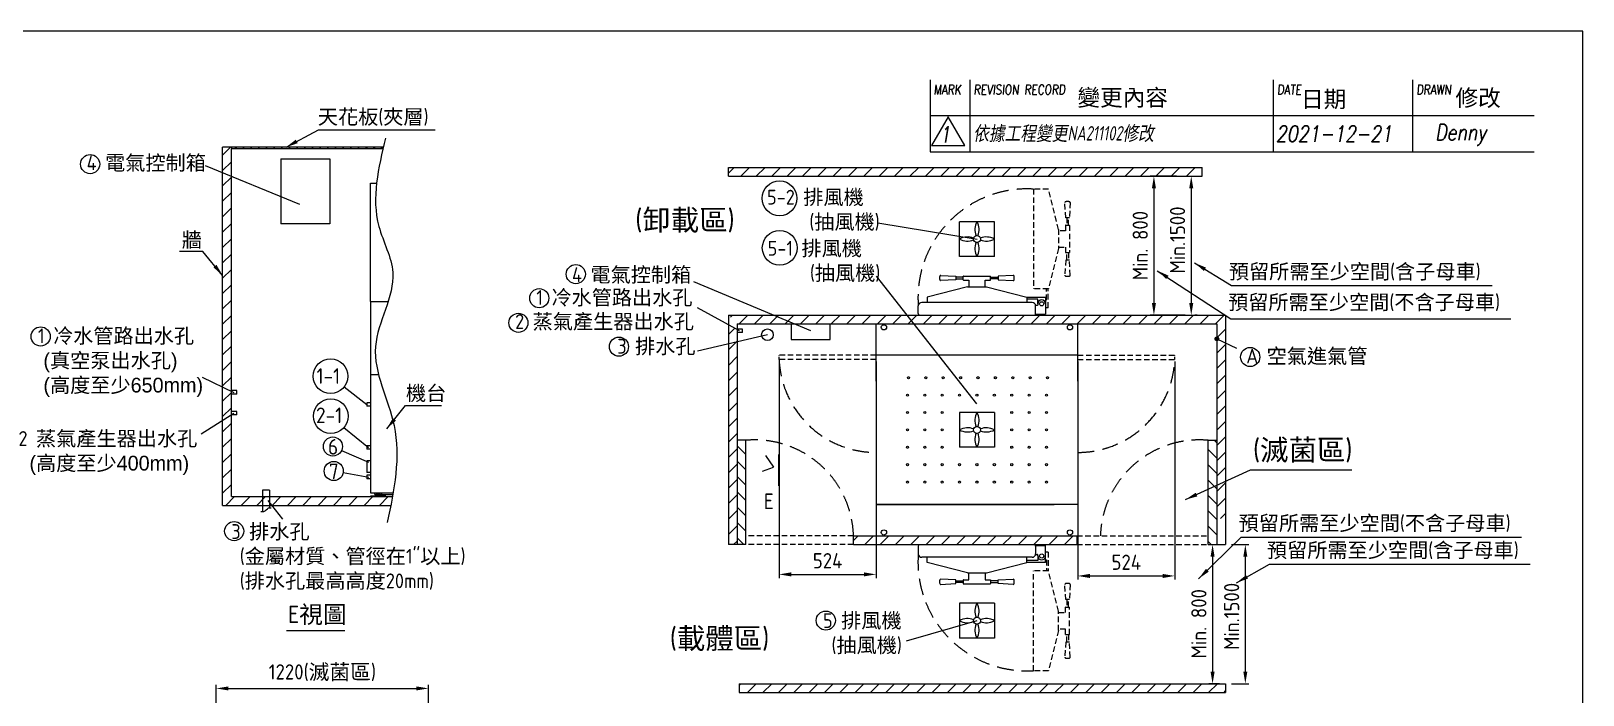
# Model space of a CAD drawing. Header units: millimetres. Extents: x -215875 to 13478, y -2277 to 9476.
# Drawn here: x 4552 to 13478, y 5657 to 9476 of the extents above; entities that cross this region are included whole.
import ezdxf

# ---------------------------------------------------------------- set-up
doc = ezdxf.new("R2010")
doc.units = ezdxf.units.MM
doc.header["$MEASUREMENT"] = 0
for name, pattern in [('CENTER2', [28.575, 19.05, -3.175, 3.175, -3.175]), ('HIDDEN', [9.525, 6.35, -3.175]), ('HIDDEN2', [4.7625, 3.175, -1.5875])]:
    doc.linetypes.add(name, pattern=pattern)
doc.layers.get('0').update_dxf_attribs({"lineweight": 25})
for name, color, linetype, lineweight in [('1', 1, 'Continuous', 9), ('D', 3, 'Continuous', 13), ('F', 7, 'Continuous', 15), ('H', 2, 'HIDDEN', 15), ('HIDDEN', 2, 'HIDDEN2', 9), ('S', 4, 'Continuous', 15), ('T', 4, 'Continuous', 15)]:
    doc.layers.add(name, color=color, linetype=linetype, lineweight=lineweight)
doc.styles.get("Standard").update_dxf_attribs({"font": 'KAIU.TTF'})
doc.styles.add('STU25', font='isocp2.shx')
doc.styles.add('Text', font='romans.shx', dxfattribs={"width": 0.8, "oblique": 10})
doc.dimstyles.new('STU25', dxfattribs={"dimscale": 35, "dimtxt": 2.5, "dimasz": 2, "dimexe": 0.6, "dimexo": 1, "dimgap": 1, "dimtad": 1, "dimdsep": 46, "dimtxsty": 'STU25', "dimcen": 2, "dimazin": 2, "dimtfac": 1, "dimtmove": 0, "dimatfit": 3, "dimfxl": 0, "dimtolj": 1, "dimtzin": 0, "dimarcsym": 0})
doc.dimstyles.new('STU25$7', dxfattribs={"dimscale": 35, "dimtxt": 2.5, "dimasz": 2, "dimexe": 1.25, "dimexo": 0.625, "dimgap": 1, "dimtad": 0, "dimdec": 4, "dimdsep": 46, "dimtxsty": 'STU25', "dimcen": 2.5, "dimazin": 2, "dimtfac": 1, "dimtdec": 4, "dimtmove": 0, "dimatfit": 3, "dimfxl": 0, "dimtolj": 1, "dimtzin": 0, "dimarcsym": 0})

# ---------------------------------------------------------------- blocks, each defined once
blk = doc.blocks.new('*D10')
at = {"layer": 'D', "color": 0, "lineweight": -2}
for p, q in [((5617.3, 5416.8), (5617.3, 5716)), ((6837.3, 5421.6), (6837.3, 5716)), ((5687.3, 5695), (6767.3, 5695))]:
    blk.add_line(p, q, dxfattribs=at)
at = {"layer": 'D', "color": 0}
for points in [[(5687.3, 5706.6), (5687.3, 5683.3), (5617.3, 5695)], [(6767.3, 5683.3), (6767.3, 5706.6), (6837.3, 5695)]]:
    blk.add_solid(points, dxfattribs=at)
at = {"layer": 'Defpoints', "color": 0}
for p in [(6837.3, 5695), (5617.3, 5381.8), (6837.3, 5386.6)]:
    blk.add_point(p, dxfattribs=at)
at = {"layer": 'D', "color": 0, "insert": (6227.3, 5785.1), "char_height": 87.5, "attachment_point": 5, "style": 'STU25'}
blk.add_mtext('\\A1;1220({\\f標楷體|b0|i0|c136|p65;滅菌區})', dxfattribs=at)
blk = doc.blocks.new('*D12')
at = {"layer": 'D', "color": 0, "lineweight": -2}
for p, q in [((11457.4, 6522), (11557, 6522)), ((11536, 6452), (11536, 5792)), ((11457.4, 5722), (11557, 5722))]:
    blk.add_line(p, q, dxfattribs=at)
at = {"layer": 'D', "color": 0}
for points in [[(11547.7, 6452), (11524.4, 6452), (11536, 6522)], [(11524.4, 5792), (11547.7, 5792), (11536, 5722)]]:
    blk.add_solid(points, dxfattribs=at)
at = {"layer": 'Defpoints', "color": 0}
for p in [(11422.4, 6522), (11422.4, 5722), (11536, 5722)]:
    blk.add_point(p, dxfattribs=at)
at = {"layer": 'D', "color": 0, "insert": (11457.3, 6109.2), "char_height": 87.5, "attachment_point": 5, "rotation": 90, "style": 'STU25'}
blk.add_mtext('\\A1;{\\Fisocp2.shx;Min.1500}', dxfattribs=at)
blk = doc.blocks.new('*D13')
at = {"layer": 'D', "color": 0, "lineweight": -2}
for p, q in [((11357.4, 6522), (11368.7, 6522)), ((11347.7, 6452), (11347.7, 5792)), ((11387.4, 5722), (11326.7, 5722))]:
    blk.add_line(p, q, dxfattribs=at)
at = {"layer": 'D', "color": 0}
for points in [[(11359.3, 6452), (11336, 6452), (11347.7, 6522)], [(11336, 5792), (11359.3, 5792), (11347.7, 5722)]]:
    blk.add_solid(points, dxfattribs=at)
at = {"layer": 'Defpoints', "color": 0}
for p in [(11322.4, 6522), (11347.7, 5722), (11422.4, 5722)]:
    blk.add_point(p, dxfattribs=at)
at = {"layer": 'D', "color": 0, "insert": (11268.9, 6066.9), "char_height": 87.5, "attachment_point": 5, "rotation": 90, "style": 'STU25'}
blk.add_mtext('\\A1;{\\Fisocp2.shx;Min. 800}', dxfattribs=at)
blk = doc.blocks.new('*D14')
at = {"layer": 'D', "color": 0, "lineweight": -2}
for p, q in [((11209.9, 8642), (11246, 8642)), ((11225, 8572), (11225, 7912)), ((11259.9, 7842), (11246, 7842))]:
    blk.add_line(p, q, dxfattribs=at)
at = {"layer": 'D', "color": 0}
for points in [[(11236.6, 8572), (11213.3, 8572), (11225, 8642)], [(11213.3, 7912), (11236.6, 7912), (11225, 7842)]]:
    blk.add_solid(points, dxfattribs=at)
at = {"layer": 'Defpoints', "color": 0}
for p in [(11174.9, 8642), (11224.9, 7842), (11225, 7842)]:
    blk.add_point(p, dxfattribs=at)
at = {"layer": 'D', "color": 0, "insert": (11146.2, 8274), "char_height": 87.5, "attachment_point": 5, "rotation": 90, "style": 'STU25'}
blk.add_mtext('\\A1;{\\Fisocp2.shx;Min.1500}', dxfattribs=at)
blk = doc.blocks.new('*D15')
at = {"layer": 'D', "color": 0, "lineweight": -2}
for p, q in [((11139.9, 8642), (10989.2, 8642)), ((11010.2, 8572), (11010.2, 7912)), ((11189.9, 7842), (10989.2, 7842))]:
    blk.add_line(p, q, dxfattribs=at)
at = {"layer": 'D', "color": 0}
for points in [[(11021.9, 8572), (10998.6, 8572), (11010.2, 8642)], [(10998.6, 7912), (11021.9, 7912), (11010.2, 7842)]]:
    blk.add_solid(points, dxfattribs=at)
at = {"layer": 'Defpoints', "color": 0}
for p in [(11174.9, 8642), (11010.2, 7842), (11224.9, 7842)]:
    blk.add_point(p, dxfattribs=at)
at = {"layer": 'D', "color": 0, "insert": (10931.5, 8242), "char_height": 87.5, "attachment_point": 5, "rotation": 90, "style": 'STU25'}
blk.add_mtext('\\A1;{\\Fisocp2.shx;Min. 800}', dxfattribs=at)
blk = doc.blocks.new('*D30')
at = {"layer": '1', "color": 0, "lineweight": -2}
for p, q in [((8854.4, 7576), (8854.4, 6329.8)), ((9412.4, 7576), (9412.4, 6329.8)), ((8924.4, 6350.8), (9342.4, 6350.8))]:
    blk.add_line(p, q, dxfattribs=at)
at = {"layer": '1', "color": 0}
for points in [[(8924.4, 6362.5), (8924.4, 6339.2), (8854.4, 6350.8)], [(9342.4, 6339.2), (9342.4, 6362.5), (9412.4, 6350.8)]]:
    blk.add_solid(points, dxfattribs=at)
at = {"layer": 'Defpoints', "color": 0}
for p in [(8854.4, 7611), (9412.4, 7611), (9412.4, 6350.8)]:
    blk.add_point(p, dxfattribs=at)
at = {"layer": '1', "color": 0, "insert": (9133.4, 6429.6), "char_height": 87.5, "attachment_point": 5, "style": 'STU25'}
blk.add_mtext('\\A1;524', dxfattribs=at)
blk = doc.blocks.new('*D31')
at = {"layer": '1', "color": 0, "lineweight": -2}
for p, q in [((10572.4, 7576), (10572.4, 6320.9)), ((11130.4, 7576), (11130.4, 6320.9)), ((10642.4, 6341.9), (11060.4, 6341.9))]:
    blk.add_line(p, q, dxfattribs=at)
at = {"layer": '1', "color": 0}
for points in [[(10642.4, 6353.6), (10642.4, 6330.2), (10572.4, 6341.9)], [(11060.4, 6330.2), (11060.4, 6353.6), (11130.4, 6341.9)]]:
    blk.add_solid(points, dxfattribs=at)
at = {"layer": 'Defpoints', "color": 0}
for p in [(10572.4, 7611), (11130.4, 7611), (11130.4, 6341.9)]:
    blk.add_point(p, dxfattribs=at)
at = {"layer": '1', "color": 0, "insert": (10851.4, 6420.6), "char_height": 87.5, "attachment_point": 5, "style": 'STU25'}
blk.add_mtext('\\A1;524', dxfattribs=at)

msp = doc.modelspace()

# ---------------------------------------------------------------- hatches: boundary and pattern name
msp.add_hatch(color=256).paths.add_polyline_path([(11361.619, 7705.271, 1), (11383.14, 7705.271, 1)])
at = {"layer": 'H', "ltscale": 5}
h = msp.add_hatch(dxfattribs=at)
h.set_pattern_fill('ANSI31', color=256, scale=500, style=0)
h.set_pattern_definition([(45, (223710.976, 22907.06), (-44.194174, 44.194174), [])])
h.paths.add_polyline_path([(5703.833, 6797.892), (5703.833, 8797.892), (5703.833, 8807.892), (5653.833, 8807.892), (5653.833, 6747.892), (6622.109, 6747.892), (6632.061, 6797.892)])
at = {"layer": 'H'}
h = msp.add_hatch(dxfattribs=at)
h.set_pattern_fill('ANSI31', color=256, scale=250, angle=90, style=0)
h.set_pattern_definition([(135, (228965.633, 19177.36), (-22.097087, -22.097087), [])])
edge = h.paths.add_edge_path()
edge.add_spline(control_points=[(6576.223, 8797.892), (6576.733, 8801.225), (6577.246, 8804.559), (6577.762, 8807.892)], knot_values=[84.74449418, 84.74449418, 84.74449418, 84.74449418, 94.74380875, 94.74380875, 94.74380875, 94.74380875], degree=3, periodic=0)
edge.add_line((6577.762, 8807.892), (5703.833, 8807.892))
edge.add_line((5703.833, 8807.892), (5703.833, 8797.892))
edge.add_line((5703.833, 8797.892), (6576.223, 8797.892))
at = {"layer": 'H', "ltscale": 5}
h = msp.add_hatch(dxfattribs=at)
h.set_pattern_fill('ANSI31', color=256, scale=500, style=0)
h.set_pattern_definition([(45, (-118.074, -16816.43), (-44.19417, 44.19417), [])])
h.paths.add_polyline_path([(8562.38, 8691.988), (8562.38, 8641.988), (11287.38, 8641.988), (11287.38, 8691.988)])
h = msp.add_hatch(dxfattribs=at)
h.set_pattern_fill('ANSI31', color=256, scale=500, style=0)
h.set_pattern_definition([(45, (-17198.864, 176.687), (-44.19417, 44.19417), [])])
h.paths.add_polyline_path([(8562.38, 7841.988), (11422.38, 7841.988), (11422.38, 7531.478), (11382.096, 7550.647, 0.11149643), (11383.14, 7555.271, 0.41421356), (11372.38, 7566.032), (11372.38, 7791.988), (8612.38, 7791.988)])
h.paths.add_polyline_path([(11372.38, 7273.072), (11372.38, 7544.51, 0.28935381), (11382.096, 7550.647), (11422.38, 7531.478), (11422.38, 6671.988), (11372.38, 6671.988), (11372.38, 6721.988)])
h.paths.add_polyline_path([(8562.38, 7841.988), (8562.38, 7786.852), (8612.38, 7759.382), (8612.38, 7761.703), (8612.38, 7791.988), (8922.823, 7791.988), (8944.228, 7791.988), (8824.993, 7841.988)])
h.paths.add_polyline_path([(8562.38, 7841.988), (8562.38, 7786.852), (8612.38, 7759.382), (8612.38, 7761.703), (8612.38, 7791.988), (8922.823, 7791.988), (8944.228, 7791.988), (8824.993, 7841.988)], flags=16)
h.paths.add_polyline_path([(8562.38, 6521.988), (8612.38, 6521.988), (8612.38, 7031.988), (8562.38, 7031.988)])
h.paths.add_polyline_path([(8612.38, 7331.988), (8612.38, 7688.152), (8562.38, 7676.434), (8562.38, 7331.988)])
h.paths.add_polyline_path([(8612.38, 7181.988), (8612.38, 7331.988), (8562.38, 7331.988), (8562.38, 7181.988)])
h.paths.add_polyline_path([(8612.38, 7031.988), (8612.38, 7121.988), (8612.38, 7181.988), (8562.38, 7181.988), (8562.38, 7031.988)])
h.paths.add_polyline_path([(8612.38, 7688.152), (8612.38, 7741.703), (8612.38, 7759.382), (8562.38, 7786.852), (8562.38, 7676.434)])
h = msp.add_hatch(dxfattribs=at)
h.set_pattern_fill('ANSI31', color=256, scale=500, angle=90, style=0)
h.set_pattern_definition([(135, (-180.574, -16996.43), (-44.19417, -44.19417), [])])
h.paths.add_polyline_path([(8612.38, 6571.988), (8612.38, 6521.988), (8662.38, 6521.988), (8662.38, 7121.988), (8612.38, 7121.988)])
h = msp.add_hatch(dxfattribs=at)
h.set_pattern_fill('ANSI31', color=256, scale=500, angle=90, style=0)
h.set_pattern_definition([(135, (-55.574, -16996.43), (-44.19417, -44.19417), [])])
h.paths.add_polyline_path([(11372.38, 7123.072), (11322.38, 7121.988), (11322.38, 6521.988), (11372.38, 6521.988), (11372.38, 6571.988)])
h = msp.add_hatch(dxfattribs=at)
h.set_pattern_fill('ANSI31', color=256, scale=500, style=0)
h.set_pattern_definition([(45, (-118.074, -16996.43), (-44.19417, 44.19417), [])])
h.paths.add_polyline_path([(9282.38, 6521.988), (9282.38, 6571.988), (10567.38, 6571.988), (10567.38, 6521.988)])
h = msp.add_hatch(dxfattribs=at)
h.set_pattern_fill('ANSI31', color=256, scale=500, style=0)
h.set_pattern_definition([(45, (-118.074, -16996.43), (-44.19417, 44.19417), [])])
edge = h.paths.add_edge_path()
edge.add_line((8624.88, 5721.988), (8624.88, 5671.988))
edge.add_line((8624.88, 5671.988), (11422.38, 5671.988))
edge.add_line((8624.88, 5721.988), (11422.38, 5721.988))
edge.add_line((11422.38, 5721.988), (11422.38, 5671.988))

# ---------------------------------------------------------------- linework, layer by layer
for p, q in [((5989.197, 8741.604), (5989.197, 8367.735)), ((6503.833, 7920.892), (6503.833, 8600.892)), ((6503.833, 8600.892), (6539.24, 8600.892)), ((9892.38, 8179.488), (9892.38, 8379.488)), ((10092.38, 8379.488), (9892.38, 8379.488)), ((10092.38, 8179.488), (10092.38, 8379.488)), ((10092.38, 8179.488), (9892.38, 8179.488)), ((9783.392, 8070.438), (9870.392, 8065.938)), ((9870.392, 8044.938), (9783.392, 8040.438)), ((9870.392, 8065.938), (9870.392, 8044.938)), ((9913.63, 8060.188), (9870.392, 8060.188)), ((9870.392, 8050.688), (9913.63, 8050.688)), ((9913.63, 8044.938), (9913.63, 8065.938)), ((9914.63, 8066.938), (10070.13, 8066.938)), ((9914.63, 8043.938), (9944.88, 8043.938)), ((9944.88, 8043.938), (9944.88, 8004.188)), ((10039.88, 8043.938), (10070.13, 8043.938)), ((10039.88, 8004.188), (10039.88, 8043.938)), ((10071.13, 8044.938), (10071.13, 8065.938)), ((10071.13, 8060.188), (10114.367, 8060.188)), ((10114.367, 8050.688), (10071.13, 8050.688)), ((10201.367, 8070.438), (10114.367, 8065.938)), ((10114.367, 8065.938), (10114.367, 8044.938)), ((10114.367, 8044.938), (10201.367, 8040.438)), ((9937.38, 8004.188), (9705.68, 7945.151)), ((9705.68, 7945.151), (9705.68, 7914.988)), ((9937.38, 8004.188), (10047.38, 8004.188)), ((10047.38, 8004.188), (10279.08, 7945.151)), ((10279.08, 7945.151), (10279.08, 7914.988)), ((6503.833, 7920.892), (6503.833, 7500.892)), ((6503.833, 7920.892), (6605.882, 7920.892)), ((9654.88, 7850.988), (9654.88, 7894.988)), ((10309.88, 7914.988), (9674.88, 7914.988)), ((10387.38, 7943.988), (10279.08, 7943.988)), ((10342.38, 7933.988), (10279.08, 7933.988)), ((10329.88, 7898.988), (10339.88, 7898.988)), ((10329.88, 7846.988), (10329.88, 7898.988)), ((10329.88, 7850.988), (10329.88, 7894.988)), ((10342.38, 7898.988), (10339.88, 7898.988)), ((10342.38, 7906.988), (10342.38, 7933.988)), ((10342.38, 7906.988), (10342.38, 7898.988)), ((10387.38, 7943.988), (10387.38, 7933.988)), ((10387.38, 7933.988), (10387.38, 7906.988)), ((10387.38, 7906.988), (10387.38, 7846.988)), ((9412.38, 7841.988), (10437.38, 7841.988)), ((9412.38, 7461.988), (9412.38, 7791.988)), ((10329.88, 7846.988), (10339.88, 7846.988)), ((10339.88, 7846.988), (10387.38, 7846.988)), ((10572.38, 7461.988), (10572.38, 7791.988)), ((10572.38, 7611.988), (9412.38, 7611.988)), ((6503.833, 7500.892), (6503.833, 6820.892)), ((6503.833, 7500.892), (6550.417, 7500.892)), ((6503.833, 7500.892), (6550.417, 7500.892)), ((9412.38, 7461.988), (9412.38, 6751.988)), ((10572.38, 7461.988), (10572.38, 6751.988)), ((6483.833, 7337.892), (6483.833, 7317.892)), ((6503.833, 7337.892), (6483.833, 7337.892)), ((6503.833, 7317.892), (6483.833, 7317.892)), ((9892.38, 7281.988), (9892.38, 7081.988)), ((10092.38, 7281.988), (9892.38, 7281.988)), ((10092.38, 7281.988), (10092.38, 7081.988)), ((6503.833, 7090.892), (6483.833, 7090.892)), ((6483.833, 7090.892), (6483.833, 7070.892)), ((6503.833, 7070.892), (6483.833, 7070.892)), ((10092.38, 7081.988), (9892.38, 7081.988)), ((6483.833, 7004.392), (6483.833, 6937.392)), ((6503.833, 7004.392), (6483.833, 7004.392)), ((6503.833, 6937.392), (6483.833, 6937.392)), ((6503.833, 6920.892), (6483.833, 6920.892)), ((6483.833, 6920.892), (6483.833, 6900.892)), ((6503.833, 6900.892), (6483.833, 6900.892)), ((6503.833, 6820.892), (6636.313, 6820.892)), ((6528.833, 6810.892), (6528.833, 6820.892)), ((6528.833, 6810.892), (6634.493, 6810.892)), ((6568.833, 6810.892), (6568.833, 6820.892)), ((9412.38, 6751.988), (10437.38, 6751.988)), ((9412.38, 6751.988), (9412.38, 6571.988)), ((10572.38, 6751.988), (9412.38, 6751.988)), ((10572.38, 6751.988), (10572.38, 6571.988)), ((9479.88, 6521.988), (10504.88, 6521.988)), ((10329.88, 6516.988), (10339.88, 6516.988)), ((10329.88, 6516.988), (10329.88, 6464.988)), ((10339.88, 6516.988), (10387.38, 6516.988)), ((10387.38, 6456.988), (10387.38, 6516.988)), ((9654.88, 6512.988), (9654.88, 6468.988)), ((10309.88, 6448.988), (9674.88, 6448.988)), ((9705.68, 6418.825), (9705.68, 6448.988)), ((10279.08, 6418.825), (10279.08, 6448.988)), ((10342.38, 6429.988), (10279.08, 6429.988)), ((10329.88, 6512.988), (10329.88, 6468.988)), ((10329.88, 6464.988), (10339.88, 6464.988)), ((10342.38, 6464.988), (10339.88, 6464.988)), ((10342.38, 6456.988), (10342.38, 6464.988)), ((10342.38, 6456.988), (10342.38, 6429.988)), ((10387.38, 6429.988), (10387.38, 6456.988)), ((10387.38, 6419.988), (10387.38, 6429.988)), ((9937.38, 6359.788), (9705.68, 6418.825)), ((9937.38, 6359.788), (10047.38, 6359.788)), ((9944.88, 6320.038), (9944.88, 6359.788)), ((10039.88, 6359.788), (10039.88, 6320.038)), ((10047.38, 6359.788), (10279.08, 6418.825)), ((10387.38, 6419.988), (10279.08, 6419.988)), ((9870.392, 6319.038), (9783.392, 6323.538)), ((9783.392, 6293.538), (9870.392, 6298.038)), ((9870.392, 6298.038), (9870.392, 6319.038)), ((9870.392, 6313.288), (9913.63, 6313.288)), ((9913.63, 6303.788), (9870.392, 6303.788)), ((9913.63, 6319.038), (9913.63, 6298.038)), ((9914.63, 6320.038), (9944.88, 6320.038)), ((9914.63, 6297.038), (10070.13, 6297.038)), ((10039.88, 6320.038), (10070.13, 6320.038)), ((10071.13, 6319.038), (10071.13, 6298.038)), ((10114.367, 6313.288), (10071.13, 6313.288)), ((10071.13, 6303.788), (10114.367, 6303.788)), ((10114.367, 6319.038), (10201.367, 6323.538)), ((10114.367, 6298.038), (10114.367, 6319.038)), ((10201.367, 6293.538), (10114.367, 6298.038)), ((9892.38, 6184.488), (9892.38, 5984.488)), ((10092.38, 6184.488), (9892.38, 6184.488)), ((10092.38, 6184.488), (10092.38, 5984.488)), ((10092.38, 5984.488), (9892.38, 5984.488))]:
    msp.add_line(p, q)
at = {"linetype": 'Continuous'}
for p, q in [((8644.755, 7761.703), (8612.38, 7761.703)), ((8644.755, 7741.703), (8612.38, 7741.703)), ((8644.755, 7741.703), (8644.755, 7761.703)), ((5736.208, 7407.892), (5703.833, 7407.892)), ((5736.208, 7387.892), (5703.833, 7387.892)), ((5736.208, 7387.892), (5736.208, 7407.892)), ((5736.208, 7287.892), (5703.833, 7287.892)), ((5736.208, 7267.892), (5703.833, 7267.892)), ((5736.208, 7267.892), (5736.208, 7287.892)), ((5923.833, 6835.01), (5883.833, 6835.01)), ((5883.833, 6835.01), (5883.833, 6711.753)), ((5923.833, 6835.01), (5923.833, 6733.586)), ((6593.333, 6800.892), (6504.333, 6800.892)), ((6504.333, 6800.892), (6504.333, 6797.892)), ((6504.333, 6797.892), (6593.333, 6797.892)), ((6562.112, 6810.892), (6535.553, 6810.892)), ((6535.553, 6810.892), (6535.553, 6800.892)), ((6542.193, 6810.892), (6542.193, 6800.892)), ((6555.472, 6810.892), (6555.472, 6800.892)), ((6562.112, 6800.892), (6562.112, 6810.892)), ((6593.333, 6797.892), (6593.333, 6800.892))]:
    msp.add_line(p, q, dxfattribs=at)
at = {"linetype": 'CENTER2'}
for p, q in [((6535.553, 6804.173), (6532.273, 6800.892)), ((6562.112, 6804.173), (6565.392, 6800.892))]:
    msp.add_line(p, q, dxfattribs=at)
at = {"linetype": 'Continuous'}
for points in [[(5989.197, 8741.604), (6269.403, 8741.604), (6269.403, 8367.735), (5989.197, 8367.735)], [(8922.823, 7791.988), (8922.823, 7702.39), (9147.531, 7702.39), (9147.531, 7791.988)]]:
    msp.add_lwpolyline(points, dxfattribs=at)
for centre, radius in [((9992.38, 8279.488), 20), ((9992.38, 8279.488), 20), ((9992.38, 8279.488), 20), ((9992.38, 8279.488), 20), ((10364.88, 7906.988), 12), ((10364.88, 7906.988), 12), ((9457.38, 7771.988), 15), ((10527.38, 7771.988), 15), ((8787.38, 7729.167), 33.5), ((11372.38, 7705.271), 10.761), ((9598.38, 7481.988), 6), ((9698.38, 7481.988), 6), ((9798.38, 7481.988), 6), ((9898.38, 7481.988), 6), ((9998.38, 7481.988), 6), ((10098.38, 7481.988), 6), ((10198.38, 7481.988), 6), ((10298.38, 7481.988), 6), ((10398.38, 7481.988), 6), ((9592.38, 7381.988), 6), ((9692.38, 7381.988), 6), ((9792.38, 7381.988), 6), ((9892.38, 7381.988), 6), ((9992.38, 7381.988), 6), ((10092.38, 7381.988), 6), ((10192.38, 7381.988), 6), ((10292.38, 7381.988), 6), ((10392.38, 7381.988), 6), ((9592.38, 7281.988), 6), ((9692.38, 7281.988), 6), ((9792.38, 7281.988), 6), ((10192.38, 7281.988), 6), ((10292.38, 7281.988), 6), ((10392.38, 7281.988), 6), ((9592.38, 7181.988), 6), ((9692.38, 7181.988), 6), ((9792.38, 7181.988), 6), ((9992.38, 7181.988), 20), ((9992.38, 7181.988), 20), ((9992.38, 7181.988), 20), ((9992.38, 7181.988), 20), ((10192.38, 7181.988), 6), ((10292.38, 7181.988), 6), ((10392.38, 7181.988), 6), ((9592.38, 7081.988), 6), ((9692.38, 7081.988), 6), ((9792.38, 7081.988), 6), ((10192.38, 7081.988), 6), ((10292.38, 7081.988), 6), ((10392.38, 7081.988), 6), ((9592.38, 6981.988), 6), ((9692.38, 6981.988), 6), ((9792.38, 6981.988), 6), ((9892.38, 6981.988), 6), ((9992.38, 6981.988), 6), ((10092.38, 6981.988), 6), ((10192.38, 6981.988), 6), ((10292.38, 6981.988), 6), ((10392.38, 6981.988), 6), ((9592.38, 6881.988), 6), ((9692.38, 6881.988), 6), ((9792.38, 6881.988), 6), ((9892.38, 6881.988), 6), ((9992.38, 6881.988), 6), ((10092.38, 6881.988), 6), ((10192.38, 6881.988), 6), ((10292.38, 6881.988), 6), ((10392.38, 6881.988), 6), ((9457.38, 6591.988), 15), ((10527.38, 6591.988), 15), ((10364.88, 6456.988), 12), ((10364.88, 6456.988), 12), ((9992.38, 6084.488), 20), ((9992.38, 6084.488), 20), ((9992.38, 6084.488), 20), ((9992.38, 6084.488), 20)]:
    msp.add_circle(centre, radius)
for centre, radius, start, end in [((10073.404, 8333.613), 93.11, 150.4818019, 201.9770324), ((9911.355, 8333.613), 93.11, 338.0229676, 29.5181981), ((9938.255, 8198.464), 93.11, 68.0229676, 119.5181981), ((9938.255, 8360.512), 93.11, 240.4818019, 291.9770324), ((10073.404, 8225.363), 93.11, 158.0229676, 209.5181981), ((9911.355, 8225.363), 93.11, 330.4818019, 21.9770324), ((10046.504, 8198.464), 93.11, 60.4818019, 111.9770324), ((10046.504, 8360.512), 93.11, 248.0229676, 299.5181981), ((9833.165, 8055.438), 55.773, 168.6471146, 191.3528854), ((9783.392, 8065.431), 5.007, 84.0781277, 168.6471146), ((9783.392, 8045.445), 5.007, 191.3528854, 270), ((9914.63, 8065.938), 1, 90, 180), ((9914.63, 8044.938), 1, 180, 270), ((10070.13, 8065.938), 1, 0, 90), ((10070.13, 8044.938), 1, 270, 0), ((10201.367, 8065.431), 5.007, 11.3528854, 95.9218723), ((10201.367, 8045.445), 5.007, 270, 348.6471146), ((10151.595, 8055.438), 55.773, 348.6471146, 11.3528854), ((9674.88, 7894.988), 20, 90, 180), ((10309.88, 7894.988), 20, 0, 90), ((10364.88, 7906.988), 22.5, 0, 180), ((9674.88, 7850.988), 20, 180, 206.743684), ((10309.88, 7850.988), 20, 333.256316, 0), ((10073.404, 7236.113), 93.11, 150.4818019, 201.9770324), ((9911.355, 7236.113), 93.11, 338.0229676, 29.5181981), ((9938.255, 7100.964), 93.11, 68.0229676, 119.5181981), ((9938.255, 7263.012), 93.11, 240.4818019, 291.9770324), ((10073.404, 7127.863), 93.11, 158.0229676, 209.5181981), ((9911.355, 7127.863), 93.11, 330.4818019, 21.9770324), ((10046.504, 7100.964), 93.11, 60.4818019, 111.9770324), ((10046.504, 7263.012), 93.11, 248.0229676, 299.5181981), ((9674.88, 6512.988), 20, 153.256316, 180), ((10309.88, 6512.988), 20, 0, 26.743684), ((9674.88, 6468.988), 20, 180, 270), ((10309.88, 6468.988), 20, 270, 0), ((10364.88, 6456.988), 22.5, 180, 0), ((9833.165, 6308.538), 55.773, 168.6471146, 191.3528854), ((9783.392, 6318.531), 5.007, 90, 168.6471146), ((9783.392, 6298.545), 5.007, 191.3528854, 275.9218723), ((9914.63, 6319.038), 1, 90, 180), ((9914.63, 6298.038), 1, 180, 270), ((10070.13, 6319.038), 1, 0, 90), ((10070.13, 6298.038), 1, 270, 0), ((10201.367, 6298.545), 5.007, 264.0781277, 348.6471146), ((10201.367, 6318.531), 5.007, 11.3528854, 90), ((10151.595, 6308.538), 55.773, 348.6471146, 11.3528854), ((10073.404, 6138.613), 93.11, 150.4818019, 201.9770324), ((9911.355, 6138.613), 93.11, 338.0229676, 29.5181981), ((9938.255, 6003.464), 93.11, 68.0229676, 119.5181981), ((9938.255, 6165.512), 93.11, 240.4818019, 291.9770324), ((10046.504, 6003.464), 93.11, 60.4818019, 111.9770324), ((10046.504, 6165.512), 93.11, 248.0229676, 299.5181981), ((10073.404, 6030.363), 93.11, 158.0229676, 209.5181981), ((9911.355, 6030.363), 93.11, 330.4818019, 21.9770324)]:
    msp.add_arc(centre, radius, start, end)
at = {"layer": 'D'}
for p, q in [((6097.891, 8477.947), (5554.3, 8701.402)), ((9421.911, 8372.252), (9993.299, 8278.553)), ((8361.728, 8036.255), (9034.262, 7754.233)), ((9992.38, 7331.988), (9414.835, 8066.782)), ((8627.08, 7751.306), (8384.55, 7884.55)), ((11372.38, 7705.271), (11486.088, 7651.161)), ((5535.098, 7484.832), (5718.372, 7396.16)), ((6353.218, 7429.484), (6483.833, 7327.892)), ((5717.888, 7276.725), (5529.413, 7156.846)), ((6351.311, 7195.568), (6492.59, 7080.892)), ((6338.271, 7064.25), (6491.824, 6996.29)), ((8758.328, 6944.891), (8823.051, 6967.371)), ((8775.623, 7034.891), (8823.051, 6967.371)), ((8852.951, 6860.619), (8852.951, 7040.619)), ((6347.03, 6936.043), (6494.223, 6910.76)), ((5913.207, 6775.419), (5998.487, 6669.117)), ((11372.38, 6571.988), (11372.38, 6521.988)), ((9992.38, 6084.488), (9584.725, 5967.564)), ((6021.378, 6027.98), (6356.468, 6027.98))]:
    msp.add_line(p, q, dxfattribs=at)
at = {"layer": 'D', "linetype": 'Continuous'}
msp.add_line((8787.38, 7729.167), (8384.55, 7634.757), dxfattribs=at)
at = {"layer": 'D'}
for centre, radius in [((4891.601, 8710.525), 55), ((8857.095, 8513.869), 100), ((8857.923, 8229.03), 100), ((7685.06, 8077.775), 55), ((7474.75, 7939.248), 55), ((4606.914, 7719.404), 55), ((7354.878, 7797.831), 55), ((7933.118, 7660.635), 55), ((6274.283, 7490.878), 100), ((11564.018, 7601.137), 55), ((6275.692, 7261.003), 100), ((6287.976, 7086.509), 55), ((6292.824, 6945.354), 55), ((5720.023, 6599.618), 55), ((9123.022, 6085.238), 55)]:
    msp.add_circle(centre, radius, dxfattribs=at)
msp.add_spline([(5873.169, 6712.893), (5891.498, 6712.893), (5917.903, 6732.762), (5933.126, 6732.762)], degree=3, dxfattribs=at)
at = {"layer": 'Defpoints', "color": 6}
msp.add_lwpolyline([(0, 9476), (0, 0), (13478, 0), (13478, 9476)], close=True, dxfattribs=at)
at = {"layer": 'F'}
msp.add_line((9722.345, 9195.889), (9722.345, 8781.889), dxfattribs=at)
at = {"layer": 'F', "color": 7}
for p, q in [((9952.345, 9195.889), (9952.345, 8781.889)), ((11698.475, 8781.889), (11698.475, 9195.889)), ((12499.619, 8781.889), (12499.619, 9195.889)), ((13197.889, 8988.889), (9722.345, 8988.889)), ((9722.345, 8781.889), (13197.889, 8781.889))]:
    msp.add_line(p, q, dxfattribs=at)
msp.add_lwpolyline([(9826.34, 8983.402), (9730.772, 8817.873), (9921.909, 8817.873)], close=True, dxfattribs=at)
at = {"layer": 'H', "ltscale": 5}
for p, q in [((10403.043, 8566.988), (10316.88, 8566.988)), ((10316.88, 8566.988), (10316.88, 7993.588)), ((10462.08, 8335.288), (10403.043, 8566.988)), ((10502.83, 8402.275), (10498.33, 8489.275)), ((10528.33, 8489.275), (10523.83, 8402.275)), ((10523.83, 8402.275), (10502.83, 8402.275)), ((10508.58, 8402.275), (10508.58, 8359.038)), ((10518.08, 8359.038), (10518.08, 8402.275)), ((10462.08, 8335.288), (10462.08, 8225.288)), ((10501.83, 8327.788), (10462.08, 8327.788)), ((10501.83, 8358.038), (10501.83, 8327.788)), ((10502.83, 8359.038), (10523.83, 8359.038)), ((10524.83, 8358.038), (10524.83, 8202.538)), ((10462.08, 8225.288), (10403.043, 7993.588)), ((10462.08, 8232.788), (10501.83, 8232.788)), ((10501.83, 8232.788), (10501.83, 8202.538)), ((10502.83, 8158.301), (10498.33, 8071.301)), ((10502.83, 8201.538), (10523.83, 8201.538)), ((10523.83, 8158.301), (10502.83, 8158.301)), ((10508.58, 8158.301), (10508.58, 8201.538)), ((10518.08, 8201.538), (10518.08, 8158.301)), ((10528.33, 8071.301), (10523.83, 8158.301)), ((10403.043, 7993.588), (10316.88, 7993.588)), ((10391.88, 7929.488), (10391.88, 7993.588)), ((10401.88, 7884.488), (10401.88, 7993.588)), ((9412.38, 7610.988), (8854.38, 7610.988)), ((10572.38, 7610.988), (11130.38, 7610.988)), ((9412.38, 7585.988), (8854.38, 7585.988)), ((10572.38, 7585.988), (11130.38, 7585.988)), ((9282.38, 6571.988), (8662.38, 6571.988)), ((9282.38, 6521.988), (8662.38, 6521.988)), ((10567.38, 6571.988), (11322.38, 6571.988)), ((10567.38, 6521.988), (11322.38, 6521.988)), ((10391.88, 6434.488), (10391.88, 6370.388)), ((10401.88, 6479.488), (10401.88, 6370.388)), ((10403.043, 6370.388), (10316.88, 6370.388)), ((10316.88, 5796.988), (10316.88, 6370.388)), ((10462.08, 6138.688), (10403.043, 6370.388)), ((10502.83, 6205.675), (10498.33, 6292.675)), ((10528.33, 6292.675), (10523.83, 6205.675)), ((10501.83, 6131.188), (10501.83, 6161.438)), ((10523.83, 6205.675), (10502.83, 6205.675)), ((10502.83, 6162.438), (10523.83, 6162.438)), ((10508.58, 6205.675), (10508.58, 6162.438)), ((10518.08, 6162.438), (10518.08, 6205.675)), ((10524.83, 6005.938), (10524.83, 6161.438)), ((10462.08, 6028.688), (10462.08, 6138.688)), ((10462.08, 6131.188), (10501.83, 6131.188)), ((10462.08, 6028.688), (10403.043, 5796.988)), ((10501.83, 6036.188), (10462.08, 6036.188)), ((10501.83, 6005.938), (10501.83, 6036.188)), ((10502.83, 6004.938), (10523.83, 6004.938)), ((10508.58, 5961.701), (10508.58, 6004.938)), ((10518.08, 6004.938), (10518.08, 5961.701)), ((10502.83, 5961.701), (10498.33, 5874.701)), ((10523.83, 5961.701), (10502.83, 5961.701)), ((10528.33, 5874.701), (10523.83, 5961.701)), ((10403.043, 5796.988), (10316.88, 5796.988))]:
    msp.add_line(p, q, dxfattribs=at)
at = {"layer": 'H', "ltscale": 15}
for centre, radius, start, end in [((10280.387, 7940.864), 627.187, 86.664317, 184.1946741), ((9412.38, 7610.988), 558.56, 182.5652997, 270), ((10572.38, 7610.988), 558.56, 270, 357.4347003), ((8714.033, 6555.728), 568.611, 1.7478929, 95.2120552), ((11271.564, 6554.817), 569.443, 84.8802404, 178.2720171), ((10280.387, 6423.112), 627.187, 175.8053259, 273.335683)]:
    msp.add_arc(centre, radius, start, end, dxfattribs=at)
at = {"layer": 'H', "ltscale": 5}
for centre, radius, start, end in [((10503.337, 8489.275), 5.007, 101.3528854, 180), ((10513.33, 8439.503), 55.773, 78.6471146, 101.3528854), ((10523.323, 8489.275), 5.007, 354.0781277, 78.6471146), ((10502.83, 8358.038), 1, 90, 180), ((10523.83, 8358.038), 1, 0, 90), ((10502.83, 8202.538), 1, 180, 270), ((10523.83, 8202.538), 1, 270, 0), ((10503.337, 8071.301), 5.007, 180, 258.6471146), ((10513.33, 8121.073), 55.773, 258.6471146, 281.3528854), ((10523.323, 8071.301), 5.007, 281.3528854, 5.9218723), ((10503.337, 6292.675), 5.007, 101.3528854, 180), ((10513.33, 6242.903), 55.773, 78.6471146, 101.3528854), ((10523.323, 6292.675), 5.007, 354.0781277, 78.6471146), ((10502.83, 6161.438), 1, 90, 180), ((10523.83, 6161.438), 1, 0, 90), ((10502.83, 6005.938), 1, 180, 270), ((10523.83, 6005.938), 1, 270, 0), ((10503.337, 5874.701), 5.007, 180, 258.6471146), ((10513.33, 5924.473), 55.773, 258.6471146, 281.3528854), ((10523.323, 5874.701), 5.007, 281.3528854, 5.9218723)]:
    msp.add_arc(centre, radius, start, end, dxfattribs=at)
at = {"layer": 'HIDDEN', "ltscale": 5}
for p, q in [((10387.38, 7929.488), (10391.88, 7929.488)), ((10401.88, 7884.488), (10387.38, 7884.488)), ((8854.38, 7585.988), (8854.38, 7610.988)), ((11130.38, 7585.988), (11130.38, 7610.988)), ((10401.88, 6479.488), (10387.38, 6479.488)), ((10387.38, 6434.488), (10391.88, 6434.488))]:
    msp.add_line(p, q, dxfattribs=at)
at = {"layer": 'S', "linetype": 'Continuous'}
for p, q in [((5653.833, 6747.892), (5653.833, 8807.892)), ((6577.762, 8807.892), (5653.833, 8807.892)), ((5703.833, 6797.892), (5703.833, 8797.892)), ((6576.223, 8797.892), (5703.833, 8797.892)), ((8562.38, 7841.988), (8562.38, 6521.988)), ((8562.38, 7841.988), (11422.38, 7841.988)), ((8612.38, 7791.988), (8612.38, 7121.988)), ((8612.38, 7791.988), (11372.38, 7791.988)), ((11372.38, 7791.988), (11372.38, 6571.988)), ((11422.38, 7841.988), (11422.38, 6521.988)), ((5703.833, 6797.892), (6632.061, 6797.892)), ((5653.833, 6747.892), (6622.109, 6747.892)), ((8662.38, 6521.988), (8562.38, 6521.988)), ((9282.38, 6571.988), (10567.38, 6571.988)), ((9282.38, 6521.988), (10567.38, 6521.988)), ((11322.38, 6521.988), (11422.38, 6521.988))]:
    msp.add_line(p, q, dxfattribs=at)
at = {"layer": 'S'}
for p, q in [((5703.833, 8807.892), (5703.833, 8797.892)), ((8562.38, 8691.988), (11287.38, 8691.988)), ((8562.38, 8641.988), (8562.38, 8691.988)), ((11287.38, 8641.988), (11287.38, 8691.988)), ((8562.38, 8641.988), (11287.38, 8641.988)), ((8612.38, 7121.988), (8612.38, 6521.988)), ((8662.38, 7121.988), (8612.38, 7121.988)), ((8662.38, 6521.988), (8662.38, 7121.988)), ((11322.38, 6521.988), (11322.38, 7123.072)), ((11322.38, 7123.072), (11372.38, 7123.072)), ((9282.38, 6521.988), (9282.38, 6571.988)), ((10567.38, 6571.988), (10567.38, 6521.988)), ((8624.88, 5721.988), (11422.38, 5721.988)), ((8624.88, 5721.988), (8624.88, 5671.988)), ((11422.38, 5721.988), (11422.38, 5671.988)), ((8624.88, 5671.988), (11422.38, 5671.988))]:
    msp.add_line(p, q, dxfattribs=at)
msp.add_spline([(6591.152, 8860.522), (6552.415, 8352.355), (6632.299, 8087.057), (6532.997, 7661.404), (6639.792, 7207.045), (6600.91, 6649.707)], degree=3, dxfattribs=at)

# ---------------------------------------------------------------- texts
at = {"layer": 'D', "style": 'STU25'}
for s, p in [('1-1', (6193.739, 7446.807)), ('2-1', (6190.81, 7220.844)), ('6', (6259.756, 7039.583)), ('7', (6264.603, 6898.428))]:
    msp.add_text(s, height=90, dxfattribs=at).set_placement(p)
at = {"layer": 'D', "color": 11, "attachment_point": 1}
for s, insert, char_height in [('{\\C3;天花板\\Fisocp2.shx;(\\f標楷體|b0|i0|c136|p65;夾層\\Fisocp2.shx;)}', (6201.156, 9025.146), 85), ('{\\Fisocp2.shx;\\C3;(\\f標楷體|b0|i0|c136|p65;卸載區\\Fisocp2.shx;)}', (8027.219, 8449.042), 120), ('{\\C3;牆}', (5418.508, 8318.081), 85), ('{\\C3;預留所需至少空間\\Fisocp2.shx;(\\f標楷體|b0|i0|c136|p65;含子母車\\Fisocp2.shx;)}', (11441.18, 8135.263), 85), ('{\\C3;預留所需至少空間\\Fisocp2.shx;(\\f標楷體|b0|i0|c136|p65;不含子母車\\Fisocp2.shx;)}', (11436.877, 7958.971), 85), ('{\\Fisocp2.shx;\\C3;A \\f標楷體|b0|i0|c136|p65;空氣進氣管}', (11541.19, 7649.34), 85), ('{\\C3;機台}', (6708.155, 7435.963), 85), ('{\\Fisocp2.shx;\\C3;(\\f標楷體|b0|i0|c136|p65;滅菌區\\Fisocp2.shx;)}', (11580.256, 7126.809), 120), ('{\\C3;預留所需至少空間\\Fisocp2.shx;(\\f標楷體|b0|i0|c136|p65;不含子母車\\Fisocp2.shx;)}', (11497.412, 6688.429), 85), ('{\\C3;預留所需至少空間\\Fisocp2.shx;(\\f標楷體|b0|i0|c136|p65;含子母車\\Fisocp2.shx;)}', (11660.402, 6532.9), 85), ('{\\Fisocp2.shx;E}視圖', (6029.579, 6170.76), 100), ('{\\Fisocp2.shx;\\C3;(\\f標楷體|b0|i0|c136|p65;載體區\\Fisocp2.shx;)}', (8226.037, 6042.933), 120)]:
    msp.add_mtext(s, dxfattribs=dict(at, insert=insert, char_height=char_height))
at = {"layer": 'D', "color": 11, "char_height": 85, "attachment_point": 1, "style": 'STU25'}
for s, insert in [('{\\C3;4 \\f標楷體|b0|i0|c136|p65;電氣控制箱}', (4871.505, 8760.589)), ('{\\C3;5-2 \\f標楷體|b0|i0|c136|p65;排風機\\P\\Fisocp2.shx;     (\\f標楷體|b0|i0|c136|p65;抽風機\\Fisocp2.shx;)}', (8785.192, 8563.011)), ('{\\C3;5-1 \\f標楷體|b0|i0|c136|p65;排風機\\P\\Fisocp2.shx;     (\\f標楷體|b0|i0|c136|p65;抽風機\\Fisocp2.shx;)}', (8788.609, 8268.827)), ('{\\C3;4 \\f標楷體|b0|i0|c136|p65;電氣控制箱}', (7663.33, 8117.135)), ('{\\C3;1 \\f標楷體|b0|i0|c136|p65;冷水管路出水孔}', (7457.899, 7985.871)), ('{\\C3;2 \\f標楷體|b0|i0|c136|p65;蒸氣產生器出水孔}', (7336.129, 7847.844)), ('{{\\C3;1 \\f標楷體|b0|i0|c136|p65;冷水管路出水孔\\P\\FARISOP2.SHX|c0; (\\f標楷體|b0|i0|c136|p65;真空泵出水孔\\FARISOP2.SHX|c0;)\\P (\\f標楷體|b0|i0|c136|p65;高度至少\\FARISOP2.SHX|c0;650mm)}}', (4591.215, 7765.42)), ('{\\C3;3 \\f標楷體|b0|i0|c136|p65;排水孔}', (7923.645, 7705.64)), ('{{\\C3;2 \\f標楷體|b0|i0|c136|p65;蒸氣產生器出水孔\\P\\FARISOP2.SHX|c0;  (\\f標楷體|b0|i0|c136|p65;高度至少\\FARISOP2.SHX|c0;400mm)}}', (4479.47, 7174.936)), ('{\\C3;3 \\f標楷體|b0|i0|c136|p65;排水孔\\P\\Fisocp2.shx; (\\f標楷體|b0|i0|c136|p65;金屬材質、管徑在\\Fisocp2.shx;1"\\f標楷體|b0|i0|c136|p65;以上\\Fisocp2.shx;)\\P (\\f標楷體|b0|i0|c136|p65;排水孔最高高度\\Fisocp2.shx;20mm)}', (5703.651, 6639.763))]:
    msp.add_mtext(s, dxfattribs=dict(at, insert=insert))
at = {"layer": 'D', "attachment_point": 1}
for s, insert, char_height in [('{\\Fisocp2.shx;E}', (8766.086, 6815.983), 90), ('{\\Fisocp2.shx;\\C3;5 \\f標楷體|b0|i0|c136|p65;排風機\\P\\Fisocp2.shx; (\\f標楷體|b0|i0|c136|p65;抽風機\\Fisocp2.shx;)}', (9107.072, 6127.805), 85)]:
    msp.add_mtext(s, dxfattribs=dict(at, insert=insert, char_height=char_height))
at = {"layer": 'F', "color": 1, "lineweight": 15, "style": 'Text', "oblique": 5, "width": 0.8}
for s, p in [('MARK', (9742.689, 9111.573)), ('REVISION RECORD', (9972.689, 9111.573)), ('DATE', (11718.819, 9111.573)), ('DRAWN', (12519.963, 9111.573))]:
    msp.add_text(s, height=55.2, dxfattribs=at).set_placement(p)
at = {"layer": 'F', "lineweight": -3}
for s, p in [('變更內容', (10570.109, 9045.655)), ('日期', (11856.25, 9036.558)), ('修改', (12744.772, 9043.836))]:
    msp.add_text(s, height=95.4842, dxfattribs=at).set_placement(p)
at = {"layer": 'T', "lineweight": 20, "style": 'Text', "oblique": 10, "width": 0.8}
for s, p in [('2021-12-21', (11711.296, 8839.331)), ('Denny', (12628.222, 8847.595)), ('1', (9776.798, 8834.272))]:
    msp.add_text(s, height=92, dxfattribs=at).set_placement(p)
at = {"layer": 'T', "linetype": 'Continuous', "lineweight": 20, "insert": (9971.062, 8929.216), "char_height": 82.79908, "attachment_point": 1, "style": 'Text'}
msp.add_mtext('{\\fDFKai-SB|b0|i0|c136|p65;依據工程變更\\Fisocp2.shx|c136;NA211102\\fDFKai-SB|b0|i0|c136|p65;修改}', dxfattribs=at)

# ---------------------------------------------------------------- dimensions: what is measured, and where the dimension line sits
at = {"layer": '1', "color": 3}
for base, p1, p2, picture, middle in [((9412.38, 6350.822), (8854.38, 7610.988), (9412.38, 7610.988), '*D30', (9133.38, 6429.572)), ((11130.38, 6341.891), (10572.38, 7610.988), (11130.38, 7610.988), '*D31', (10851.38, 6420.641))]:
    dim = msp.add_linear_dim(base=base, p1=p1, p2=p2, text='524', dimstyle='STU25', override={"dimtxsty": 'STU25'}, dxfattribs=at)
    dim.commit()
    dim.dimension.update_dxf_attribs({"geometry": picture, "text_midpoint": middle})
at = {"layer": 'D'}
for base, p1, p2, text, picture, middle in [((11010.241, 7841.988), (11174.88, 8641.988), (11224.88, 7841.988), '{\\Fisocp2.shx;Min. <>}', '*D15', (11010.241, 8241.988)), ((11224.965, 7841.988), (11174.88, 8641.988), (11224.88, 7841.988), '{\\Fisocp2.shx;Min.1500}', '*D14', (11224.965, 8273.962)), ((11347.681, 5721.988), (11322.38, 6521.988), (11422.38, 5721.988), '{\\Fisocp2.shx;Min. <>}', '*D13', (11347.681, 6066.92)), ((11536.032, 5721.988), (11422.38, 6521.988), (11422.38, 5721.988), '{\\Fisocp2.shx;Min.1500}', '*D12', (11536.032, 6109.191))]:
    dim = msp.add_linear_dim(base=base, p1=p1, p2=p2, angle=90, text=text, dimstyle='STU25', dxfattribs=at)
    dim.commit()
    dim.dimension.update_dxf_attribs({"geometry": picture, "text_midpoint": middle, "dimtype": 160})
dim = msp.add_linear_dim(base=(6837.255, 5694.98), p1=(5617.255, 5381.773), p2=(6837.255, 5386.646), text='<>({\\f標楷體|b0|i0|c136|p65;滅菌區})', dimstyle='STU25', dxfattribs=at)
dim.commit()
dim.dimension.update_dxf_attribs({"geometry": '*D10', "text_midpoint": (6227.255, 5785.09)})

# ---------------------------------------------------------------- leaders
for points in [[(6018.39, 8807.892), (6205.018, 8908.511), (6876.924, 8908.511)], [(5653.833, 8070.439), (5539.462, 8208.23), (5405.677, 8208.23)], [(11244.305, 8142.431), (11456.089, 8011.504), (12955.595, 8011.504)], [(11029.581, 8097.733), (11451.785, 7821.429), (13064.053, 7821.429)], [(6597.51, 7188.655), (6706.073, 7321.625), (6912.336, 7321.625)], [(11191.601, 6780.776), (11564.923, 6952.794), (12149.085, 6952.794)], [(11267.591, 6325.916), (11512.32, 6565.505), (13124.588, 6565.505)], [(11484.533, 6302.366), (11675.311, 6409.141), (13174.817, 6409.141)]]:
    msp.add_leader(points, dimstyle='STU25$7', override={"dimgap": 1, "dimtad": 0}, dxfattribs=at)

doc.saveas('drawing.dxf')
